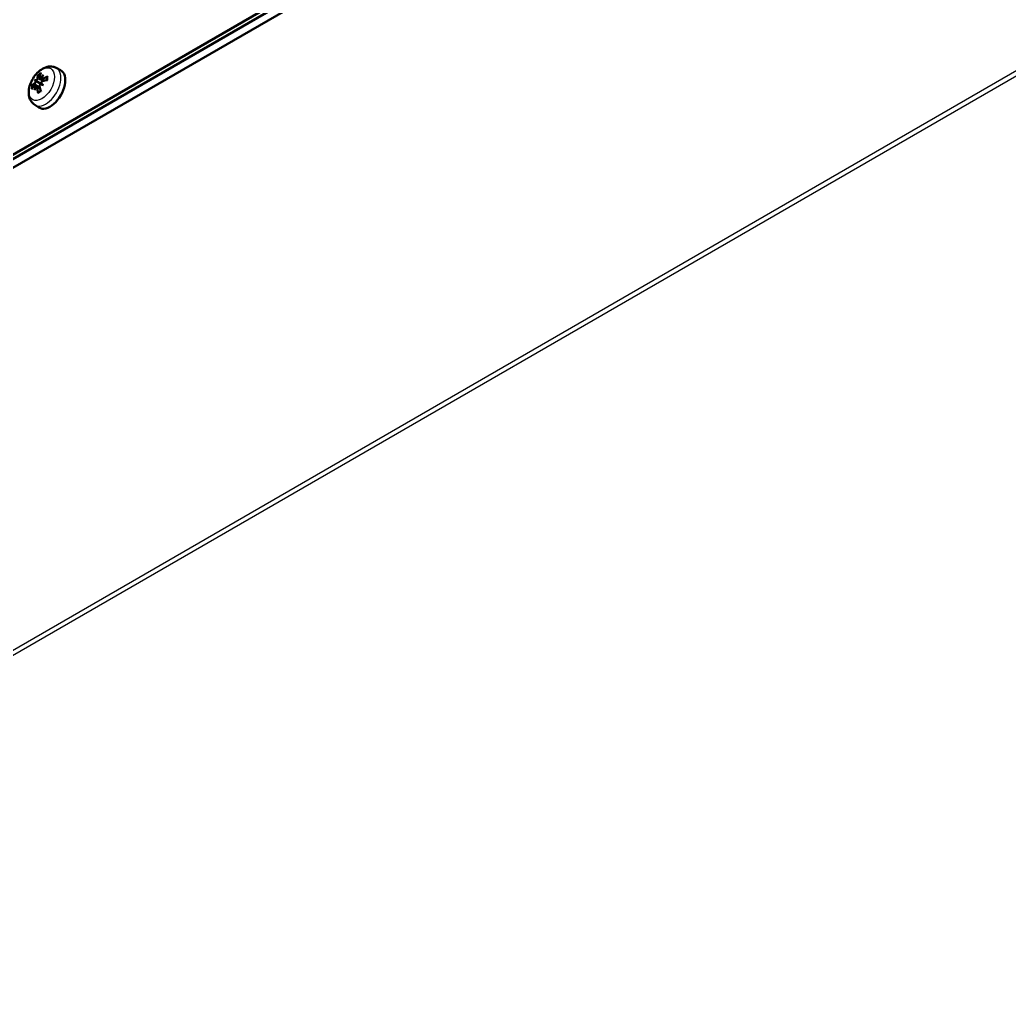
# Model space of a CAD drawing. Header units: millimetres. Extents: x 0 to 4200, y 0 to 2970.
# Drawn here: x 3569.9 to 3753, y 2070.4 to 2251 of the extents above; entities that cross this region are included whole.
import ezdxf

# ---------------------------------------------------------------- set-up
doc = ezdxf.new("R2010")
doc.units = ezdxf.units.MM
doc.header["$LTSCALE"] = 10
doc.layers.add('Co ban', color=7, linetype='Continuous', lineweight=50)
doc.layers.add('Lien manh', color=7, linetype='Continuous', lineweight=25, true_color=0x020305)

msp = doc.modelspace()

# ---------------------------------------------------------------- linework, layer by layer
at = {"layer": 'Co ban'}
for p, q in [((3734.64, 2321.94), (2949.75, 1868.78)), ((3735.35, 2321.53), (2950.46, 1868.37)), ((3735.35, 2321.53), (2950.46, 1868.37)), ((3736.76, 2320.71), (2951.87, 1867.56)), ((3576.68, 2242.16), (3577.49, 2241.74)), ((3572.68, 2239.9), (3573.22, 2239.58)), ((3573.22, 2239.58), (3574.17, 2239.03)), ((3573.64, 2240.28), (3574.38, 2239.74)), ((3573.94, 2240.11), (3574.43, 2239.75)), ((3572.82, 2238.87), (3573.67, 2238.5)), ((3573.12, 2238.7), (3573.68, 2238.45)), ((3574.32, 2238.95), (3574.17, 2239.03)), ((3572.72, 2235.3), (3573.49, 2234.81))]:
    msp.add_line(p, q, dxfattribs=at)
for centre, major_axis, ratio, start_param, end_param in [((3575.54, 2238.24), (2, 3.46), 0.57735, 3.116897, 6.307881), ((3577.63, 2236.75), (-2.18, 6.11), 0.589478, 0.562453, 0.732146), ((3578.34, 2237.73), (-5.86, 2.63), 0.158992, 0.343364, 0.460515), ((3577.38, 2236.08), (-5.21, 3.76), 0.158992, 5.82267, 5.939822), ((3572.31, 2239.91), (-1.13, 0.37), 0.034479, 2.123155, 2.509319), ((3572.49, 2240.21), (0.889, -0.797), 0.034479, 0.632274, 1.018438), ((3578.2, 2237.08), (-4.18, 4.96), 0.552577, 0.356756, 0.526449), ((3578.27, 2236.59), (4.1, 4.95), 0.9022, 1.451948, 1.5691), ((3573.42, 2240.75), (-1.11, 0.66), 0.166378, 2.018975, 2.09969), ((3577.31, 2237.14), (-2.63, -5.86), 0.701688, 4.371008, 4.48816), ((3577.95, 2236.56), (-6.48, -0.2), 0.690116, 5.148823, 5.318516), ((3577.95, 2237.22), (6.49, -0.16), 0.451938, 2.040238, 2.209931), ((3577.88, 2236.52), (-6.39, 1.14), 0.552577, 5.756736, 5.926429), ((3577.88, 2237.18), (6.38, 1.17), 0.589478, 2.409447, 2.57914), ((3578.34, 2236.71), (2.24, 6.02), 0.9022, 1.572493, 1.689644), ((3577.38, 2237.26), (-3.76, -5.21), 0.701688, 4.936618, 5.05377), ((3572.31, 2238.83), (1.13, -0.63), 0.166378, 1.041903, 1.122618), ((3578.2, 2237), (3.07, -5.72), 0.690116, 4.106262, 4.275955), ((3577.63, 2236.67), (-3.38, 5.53), 0.451938, 0.931662, 1.101355), ((3573.42, 2239.26), (1.12, -0.36), 0.009309, 0.838135, 1.224299), ((3578.27, 2237.77), (-6.06, 2.14), 0.04152, 0.758456, 0.875608), ((3573.6, 2239.57), (-0.87, 0.789), 0.009309, 1.917294, 2.303458), ((3577.31, 2236.12), (4.88, -4.18), 0.04152, 2.265985, 2.383136)]:
    msp.add_ellipse(centre, major_axis=major_axis, ratio=ratio, start_param=start_param, end_param=end_param, dxfattribs=at)
for points, knots in [([(3572.72, 2235.3), (3572.5, 2235.44), (3572.3, 2235.63), (3571.97, 2236.06), (3571.84, 2236.32), (3571.65, 2236.9), (3571.61, 2237.23), (3571.6, 2237.96), (3571.66, 2238.36), (3571.88, 2239.16), (3572.04, 2239.56), (3572.44, 2240.31), (3572.68, 2240.67), (3573.23, 2241.3), (3573.54, 2241.59), (3574.22, 2242.05), (3574.6, 2242.24), (3575.35, 2242.42), (3575.72, 2242.44), (3576.29, 2242.33), (3576.49, 2242.26), (3576.68, 2242.16)], [3.951686, 3.951686, 3.951686, 3.951686, 4.16495, 4.16495, 4.402172, 4.402172, 4.701244, 4.701244, 5.067164, 5.067164, 5.444726, 5.444726, 5.817078, 5.817078, 6.192713, 6.192713, 6.5675, 6.5675, 6.874086, 6.874086, 7.043888, 7.043888, 7.043888, 7.043888]), ([(3572.9, 2239.68), (3572.9, 2239.68), (3572.9, 2239.67), (3572.9, 2239.64), (3572.89, 2239.61), (3572.87, 2239.54), (3572.85, 2239.5), (3572.81, 2239.43), (3572.79, 2239.4), (3572.75, 2239.34), (3572.72, 2239.31), (3572.69, 2239.29), (3572.68, 2239.28), (3572.68, 2239.28)], [0.02262944, 0.02262944, 0.02262944, 0.02262944, 0.02319765, 0.02319765, 0.0345489, 0.0345489, 0.04590016, 0.04590016, 0.05733835, 0.05733835, 0.06877655, 0.06877655, 0.07249221, 0.07249221, 0.07249221, 0.07249221]), ([(3573.21, 2240.21), (3573.21, 2240.18), (3573.21, 2240.15), (3573.18, 2240.08), (3573.17, 2240.04), (3573.13, 2239.98), (3573.11, 2239.94), (3573.06, 2239.88), (3573.03, 2239.86), (3573, 2239.83), (3572.99, 2239.82), (3572.98, 2239.81)], [0, 0, 0, 0, 0.01151442, 0.01151442, 0.02302884, 0.02302884, 0.0344178, 0.0344178, 0.04580676, 0.04580676, 0.0498478, 0.0498478, 0.0498478, 0.0498478]), ([(3573.41, 2240.74), (3573.4, 2240.75), (3573.39, 2240.76), (3573.36, 2240.79), (3573.35, 2240.81), (3573.34, 2240.85), (3573.33, 2240.87), (3573.33, 2240.9), (3573.33, 2240.91), (3573.33, 2240.92)], [0.05658644, 0.05658644, 0.05658644, 0.05658644, 0.06161587, 0.06161587, 0.06775669, 0.06775669, 0.07390904, 0.07390904, 0.07912293, 0.07912293, 0.07912293, 0.07912293]), ([(3573.81, 2240.29), (3573.81, 2240.29), (3573.8, 2240.29), (3573.77, 2240.28), (3573.74, 2240.27), (3573.69, 2240.26), (3573.67, 2240.27), (3573.63, 2240.29), (3573.62, 2240.31), (3573.6, 2240.35), (3573.6, 2240.38), (3573.6, 2240.41), (3573.6, 2240.42), (3573.61, 2240.43)], [0.02262869, 0.02262869, 0.02262869, 0.02262869, 0.02311382, 0.02311382, 0.03450698, 0.03450698, 0.04590014, 0.04590014, 0.05733833, 0.05733833, 0.06877652, 0.06877652, 0.07249219, 0.07249219, 0.07249219, 0.07249219]), ([(3573.89, 2239.29), (3573.89, 2239.29), (3573.89, 2239.29), (3573.88, 2239.33), (3573.89, 2239.37), (3573.91, 2239.44), (3573.93, 2239.48), (3573.97, 2239.54), (3573.99, 2239.57), (3574.05, 2239.62), (3574.08, 2239.65), (3574.12, 2239.66), (3574.13, 2239.67), (3574.14, 2239.67)], [0.02262944, 0.02262944, 0.02262944, 0.02262944, 0.02319765, 0.02319765, 0.0345489, 0.0345489, 0.04590016, 0.04590016, 0.05733835, 0.05733835, 0.06877655, 0.06877655, 0.07249221, 0.07249221, 0.07249221, 0.07249221]), ([(3574.14, 2240.12), (3574.11, 2240.11), (3574.08, 2240.1), (3574.02, 2240.09), (3573.99, 2240.09), (3573.94, 2240.11), (3573.92, 2240.12), (3573.89, 2240.16), (3573.89, 2240.19), (3573.89, 2240.23), (3573.89, 2240.24), (3573.89, 2240.25)], [0, 0, 0, 0, 0.01151442, 0.01151442, 0.02302884, 0.02302884, 0.0344178, 0.0344178, 0.04580676, 0.04580676, 0.0498478, 0.0498478, 0.0498478, 0.0498478]), ([(3574.99, 2240.41), (3574.99, 2240.42), (3574.99, 2240.42), (3574.99, 2240.44), (3575, 2240.46), (3575.01, 2240.48), (3575.03, 2240.5), (3575.05, 2240.52), (3575.07, 2240.53), (3575.09, 2240.53)], [0.05985449, 0.05985449, 0.05985449, 0.05985449, 0.06161587, 0.06161587, 0.06775669, 0.06775669, 0.07390904, 0.07390904, 0.07912293, 0.07912293, 0.07912293, 0.07912293]), ([(3574.99, 2240.41), (3575, 2240.38), (3575, 2240.35), (3575.01, 2240.28), (3575.01, 2240.24), (3575.02, 2240.17), (3575.02, 2240.13), (3575.01, 2240.05), (3575.01, 2240.01), (3575.01, 2239.94), (3575, 2239.92), (3575, 2239.89)], [1.3874243, 1.3874243, 1.3874243, 1.3874243, 1.4608322, 1.4608322, 1.53424, 1.53424, 1.6076479, 1.6076479, 1.6810558, 1.6810558, 1.7294084, 1.7294084, 1.7294084, 1.7294084]), ([(3572.12, 2238.82), (3572.13, 2238.83), (3572.14, 2238.83), (3572.16, 2238.85), (3572.18, 2238.85), (3572.22, 2238.86), (3572.25, 2238.86), (3572.28, 2238.85), (3572.3, 2238.85), (3572.32, 2238.84)], [0.01947687, 0.01947687, 0.01947687, 0.01947687, 0.02469076, 0.02469076, 0.03084311, 0.03084311, 0.03698394, 0.03698394, 0.04201336, 0.04201336, 0.04201336, 0.04201336]), ([(3572.68, 2238.82), (3572.7, 2238.84), (3572.72, 2238.86), (3572.77, 2238.88), (3572.79, 2238.88), (3572.83, 2238.87), (3572.85, 2238.85), (3572.88, 2238.81), (3572.89, 2238.78), (3572.9, 2238.74), (3572.9, 2238.73), (3572.9, 2238.72)], [0, 0, 0, 0, 0.01151442, 0.01151442, 0.02302884, 0.02302884, 0.0344178, 0.0344178, 0.04580676, 0.04580676, 0.0498478, 0.0498478, 0.0498478, 0.0498478]), ([(3572.98, 2238.67), (3572.98, 2238.68), (3572.98, 2238.68), (3573.01, 2238.69), (3573.03, 2238.7), (3573.08, 2238.71), (3573.11, 2238.71), (3573.15, 2238.68), (3573.17, 2238.66), (3573.2, 2238.61), (3573.21, 2238.58), (3573.21, 2238.54), (3573.21, 2238.52), (3573.21, 2238.51)], [0.02262944, 0.02262944, 0.02262944, 0.02262944, 0.02319765, 0.02319765, 0.0345489, 0.0345489, 0.04590016, 0.04590016, 0.05733835, 0.05733835, 0.06877655, 0.06877655, 0.07249221, 0.07249221, 0.07249221, 0.07249221]), ([(3573.33, 2237.49), (3573.33, 2237.51), (3573.33, 2237.53), (3573.33, 2237.56), (3573.34, 2237.58), (3573.35, 2237.61), (3573.36, 2237.62), (3573.38, 2237.63), (3573.38, 2237.63), (3573.39, 2237.63)], [0.01947687, 0.01947687, 0.01947687, 0.01947687, 0.02469076, 0.02469076, 0.03084311, 0.03084311, 0.03698394, 0.03698394, 0.03874531, 0.03874531, 0.03874531, 0.03874531]), ([(3573.84, 2237.89), (3573.82, 2237.87), (3573.8, 2237.86), (3573.75, 2237.82), (3573.71, 2237.8), (3573.65, 2237.76), (3573.61, 2237.74), (3573.55, 2237.7), (3573.52, 2237.69), (3573.45, 2237.66), (3573.42, 2237.64), (3573.39, 2237.63)], [2.9829806, 2.9829806, 2.9829806, 2.9829806, 3.0313332, 3.0313332, 3.1047411, 3.1047411, 3.1781489, 3.1781489, 3.2515568, 3.2515568, 3.3249647, 3.3249647, 3.3249647, 3.3249647]), ([(3573.61, 2238.74), (3573.6, 2238.77), (3573.6, 2238.81), (3573.61, 2238.89), (3573.62, 2238.93), (3573.65, 2239), (3573.67, 2239.03), (3573.72, 2239.09), (3573.75, 2239.12), (3573.79, 2239.14), (3573.8, 2239.15), (3573.81, 2239.15)], [0, 0, 0, 0, 0.01154742, 0.01154742, 0.02309483, 0.02309483, 0.0344508, 0.0344508, 0.04580677, 0.04580677, 0.04984781, 0.04984781, 0.04984781, 0.04984781])]:
    msp.add_open_spline(points, degree=3, knots=knots, dxfattribs=at)
for points, weights in [([(3573.41, 2240.74), (3573.53, 2240.63), (3573.63, 2240.53)], [1.00291629593, 1.00586947967, 1.00753429025]), ([(3572.6, 2238.75), (3572.47, 2238.79), (3572.32, 2238.84)], [1.00753429025, 1.00586947967, 1.00291629593])]:
    msp.add_rational_spline(points, weights, degree=2, dxfattribs=at)
at = {"layer": 'Lien manh'}
for p, q in [((2918.64, 1759.16), (3769.99, 2250.69)), ((3770.18, 2249.76), (2918.83, 1758.23)), ((3573.21, 2240.21), (3574.27, 2239.71)), ((3574.14, 2240.12), (3574.63, 2239.8)), ((3572.68, 2239.28), (3573.64, 2238.61)), ((3573.21, 2238.51), (3573.73, 2238.26))]:
    msp.add_line(p, q, dxfattribs=at)
msp.add_ellipse((3574, 2239.14), major_axis=(-1.66, -2.88), ratio=0.57735, dxfattribs=at)
for centre, major_axis, start_param, end_param in [((3574.75, 2238.7), (-1.98, -3.43), 6.25849, 9.449473), ((3573.6, 2239.36), (-1.07, -1.85), 3.746927, 4.107055), ((3573.66, 2239.33), (0.96, 1.67), 0.709134, 0.968047), ((3573.6, 2239.36), (1.07, 1.85), 5.317723, 5.677851), ((3573.6, 2239.36), (-1.07, -1.85), 5.317723, 5.677851), ((3573.66, 2239.33), (0.96, 1.67), 2.173546, 2.432459), ((3573.6, 2239.36), (1.07, 1.85), 3.746927, 4.107055)]:
    msp.add_ellipse(centre, major_axis=major_axis, ratio=0.57735, start_param=start_param, end_param=end_param, dxfattribs=at)

doc.saveas('drawing.dxf')
